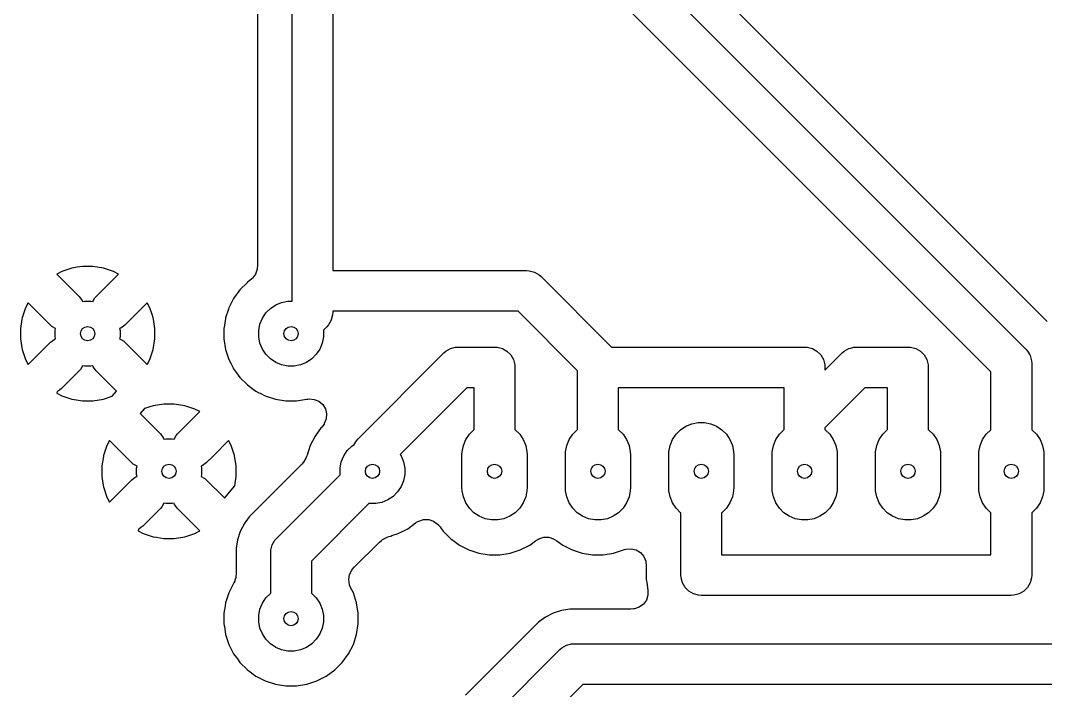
# Model space of a CAD drawing. Header units: millimetres. Extents: x 20 to 168, y -138 to -20.
# Drawn here: x 48.35 to 73.54, y -109.77 to -93.31 of the extents above; entities that cross this region are included whole.
import ezdxf

# ---------------------------------------------------------------- set-up
doc = ezdxf.new("R2010")
doc.units = ezdxf.units.MM
doc.layers.add('B.Cu', color=253, linetype='CONTINUOUS', true_color=0x83a598)
doc.layers.add('Edge.Cuts', color=40, linetype='CONTINUOUS', true_color=0xfabd2f)

msp = doc.modelspace()

# ---------------------------------------------------------------- linework, layer by layer
at = {"layer": 'B.Cu', "linetype": 'CONTINUOUS'}
for p, q in [((55.0246, -99.9508), (55.0246, -82.3)), ((56.0246, -82.3), (56.0246, -99.4508)), ((54.1741, -83.423309), (54.1741, -99.325217)), ((63.574853, -91.898147), (73.053553, -101.376847)), ((73.579791, -100.700295), (65.07503, -92.195534)), ((72.2, -101.937506), (63.014194, -92.7517)), ((49.366626, -99.470881), (49.241661, -99.534552)), ((49.613618, -99.390629), (49.366626, -99.470881)), ((49.741883, -99.370314), (49.613618, -99.390629)), ((49.870145, -99.35), (49.741883, -99.370314)), ((49.870148, -99.35), (49.870145, -99.35)), ((50.129852, -99.35), (49.870148, -99.35)), ((50.129855, -99.35), (50.129852, -99.35)), ((50.386377, -99.390629), (50.129855, -99.35)), ((50.386378, -99.390629), (50.386377, -99.390629)), ((50.386382, -99.39063), (50.386378, -99.390629)), ((50.63338, -99.470885), (50.386382, -99.39063)), ((50.758336, -99.534552), (50.63338, -99.470885)), ((54.164586, -99.41669), (54.12601, -99.535415)), ((54.169188, -99.387634), (54.164586, -99.41669)), ((54.1741, -99.325217), (54.169188, -99.387634)), ((56.0246, -99.4508), (60.7882, -99.4508)), ((60.7882, -99.4508), (60.853448, -99.455077)), ((60.853448, -99.455077), (60.853463, -99.455077)), ((60.853463, -99.455077), (60.979542, -99.48886)), ((60.979542, -99.48886), (61.092581, -99.554123)), ((49.241661, -99.534552), (49.241661, -99.534553)), ((49.241661, -99.534553), (49.790643, -100.083535)), ((50.209345, -100.083546), (50.758337, -99.534554)), ((50.758337, -99.534553), (50.758336, -99.534552)), ((50.758337, -99.534554), (50.758337, -99.534553)), ((53.924768, -99.741071), (53.741069, -99.924769)), ((53.92638, -99.73975), (53.924768, -99.741071)), ((53.93127, -99.736346), (53.92638, -99.73975)), ((53.984223, -99.697873), (53.93127, -99.736346)), ((54.031831, -99.657212), (53.984223, -99.697873)), ((54.052634, -99.636409), (54.031831, -99.657212)), ((54.12601, -99.535415), (54.052634, -99.636408)), ((54.052634, -99.636408), (54.052634, -99.636409)), ((61.092581, -99.554123), (61.092596, -99.554138)), ((61.092596, -99.554138), (61.141753, -99.597247)), ((61.141753, -99.597247), (62.872807, -101.3283)), ((53.741069, -99.924769), (53.588365, -100.134948)), ((55.0246, -100.203852), (55.0246, -99.9508)), ((48.534552, -100.241661), (48.470881, -100.366626)), ((48.534553, -100.241661), (48.534552, -100.241661)), ((49.08354, -100.790648), (48.534553, -100.241661)), ((49.790643, -100.083535), (49.864017, -100.184526)), ((49.864017, -100.184526), (49.87341, -100.213434)), ((49.87341, -100.213434), (49.921586, -100.203852)), ((49.921586, -100.203852), (50.078414, -100.203852)), ((50.078414, -100.203852), (50.125805, -100.213278)), ((50.125805, -100.213278), (50.174947, -100.122771)), ((50.174947, -100.122771), (50.209345, -100.083546)), ((51.465445, -100.241661), (51.093485, -100.613622)), ((51.529113, -100.366617), (51.465445, -100.241661)), ((53.588365, -100.134948), (53.470424, -100.366419)), ((54.622883, -100.294463), (54.767772, -100.234448)), ((54.767772, -100.234448), (54.921586, -100.203852)), ((54.921586, -100.203852), (55.0246, -100.203852)), ((48.470881, -100.366626), (48.390629, -100.613618)), ((51.583292, -100.533364), (51.529113, -100.366617)), ((53.458993, -100.401598), (53.39014, -100.613502)), ((53.470421, -100.366427), (53.458993, -100.401598)), ((53.470422, -100.366424), (53.470421, -100.366427)), ((53.470424, -100.366419), (53.470422, -100.366422)), ((53.470422, -100.366422), (53.470422, -100.366424)), ((54.294463, -100.622883), (54.381592, -100.492485)), ((54.381592, -100.492485), (54.492485, -100.381592)), ((54.492485, -100.381592), (54.622883, -100.294463)), ((56.0246, -100.4754), (56.020323, -100.540647)), ((60.581094, -100.4508), (56.0246, -100.4508)), ((56.0246, -100.4508), (56.0246, -100.4754)), ((62.04, -101.909706), (60.581094, -100.4508)), ((48.385215, -100.647804), (48.35, -100.870144)), ((48.390629, -100.613618), (48.385215, -100.647804)), ((51.093485, -100.613622), (50.916467, -100.79064)), ((51.60937, -100.613621), (51.583292, -100.533364)), ((51.614784, -100.647804), (51.60937, -100.613621)), ((51.65, -100.870144), (51.614784, -100.647804)), ((53.38796, -100.627268), (53.360889, -100.798195)), ((53.390137, -100.613514), (53.38796, -100.627266)), ((53.38796, -100.627266), (53.38796, -100.627268)), ((53.39014, -100.613502), (53.390137, -100.613514)), ((54.234448, -100.767772), (54.294463, -100.622883)), ((55.98654, -100.666742), (55.921277, -100.779781)), ((55.988206, -100.660525), (55.98654, -100.666742)), ((56.020323, -100.540663), (55.988206, -100.660525)), ((56.020323, -100.540647), (56.020323, -100.540663)), ((48.35, -100.870144), (48.35, -101.129855)), ((49.122762, -100.825045), (49.08354, -100.790648)), ((49.213278, -100.874195), (49.122762, -100.825045)), ((49.203852, -100.921586), (49.213278, -100.874195)), ((49.203852, -101.078414), (49.203852, -100.921586)), ((50.815473, -100.864016), (50.786564, -100.873408)), ((50.786564, -100.873408), (50.796148, -100.921586)), ((50.796148, -100.921586), (50.796148, -101.078414)), ((50.916467, -100.79064), (50.815473, -100.864016)), ((51.65, -101.129855), (51.65, -100.870144)), ((53.360889, -100.798196), (53.3495, -100.870105)), ((53.3495, -100.870105), (53.3495, -101.129896)), ((53.360889, -100.798195), (53.360889, -100.798196)), ((54.203852, -100.921586), (54.234448, -100.767772)), ((54.203852, -101.078414), (54.203852, -100.921586)), ((55.878153, -100.828954), (55.794384, -100.912722)), ((55.794384, -100.912722), (55.796148, -100.921586)), ((55.796148, -100.921586), (55.796148, -101.078414)), ((55.921268, -100.779789), (55.878153, -100.828954)), ((55.921277, -100.779781), (55.921268, -100.779789)), ((48.35, -101.129855), (48.385215, -101.352195)), ((48.534554, -101.758337), (49.083538, -101.209353)), ((49.083538, -101.209353), (49.133255, -101.173231)), ((49.133255, -101.173231), (49.18272, -101.136908)), ((49.18272, -101.136908), (49.183695, -101.136585)), ((49.183695, -101.136585), (49.184526, -101.135982)), ((49.184526, -101.135982), (49.213434, -101.126588)), ((49.213434, -101.126588), (49.203852, -101.078414)), ((50.796148, -101.078414), (50.78672, -101.125806)), ((50.78672, -101.125806), (50.877225, -101.174946)), ((50.877225, -101.174946), (50.916458, -101.209351)), ((50.916458, -101.209351), (51.465444, -101.758337)), ((51.60937, -101.386377), (51.65, -101.129855)), ((53.3495, -101.129896), (53.390138, -101.38649)), ((54.234448, -101.232228), (54.203852, -101.078414)), ((54.294463, -101.377117), (54.234448, -101.232228)), ((55.765552, -101.232228), (55.705537, -101.377117)), ((55.796148, -101.078414), (55.765552, -101.232228)), ((48.385215, -101.352195), (48.39063, -101.386382)), ((48.39063, -101.386382), (48.470885, -101.633379)), ((51.529114, -101.633379), (51.60937, -101.386377)), ((53.390138, -101.38649), (53.470422, -101.633576)), ((54.381592, -101.507515), (54.294463, -101.377117)), ((54.492485, -101.618408), (54.381592, -101.507515)), ((55.618408, -101.507515), (55.507515, -101.618408)), ((55.705537, -101.377117), (55.618408, -101.507515)), ((56.646447, -103.583447), (58.755147, -101.474747)), ((58.755147, -101.474747), (58.80431, -101.431631)), ((58.80431, -101.431631), (58.804319, -101.431623)), ((58.804319, -101.431623), (58.917358, -101.36636)), ((58.917358, -101.36636), (59.043437, -101.332577)), ((59.043437, -101.332577), (59.043452, -101.332577)), ((59.043452, -101.332577), (59.1087, -101.3283)), ((59.1087, -101.3283), (60, -101.3283)), ((60, -101.3283), (60.065263, -101.332578)), ((60.065263, -101.332578), (60.191342, -101.36636)), ((60.191342, -101.36636), (60.304381, -101.431623)), ((60.304381, -101.431623), (60.396677, -101.523919)), ((62.872807, -101.3283), (67.62, -101.3283)), ((67.62, -101.3283), (67.685263, -101.332578)), ((67.685263, -101.332578), (67.811342, -101.36636)), ((67.811342, -101.36636), (67.924381, -101.431623)), ((67.924381, -101.431623), (68.016677, -101.523919)), ((68.12, -101.896993), (68.542247, -101.474746)), ((68.542247, -101.474746), (68.591411, -101.43163)), ((68.591411, -101.43163), (68.591419, -101.431623)), ((68.591419, -101.431623), (68.704458, -101.36636)), ((68.704458, -101.36636), (68.752255, -101.353553)), ((68.752255, -101.353553), (68.830537, -101.332577)), ((68.830537, -101.332577), (68.830552, -101.332577)), ((68.830552, -101.332577), (68.8958, -101.3283)), ((68.8958, -101.3283), (70.16, -101.3283)), ((70.16, -101.3283), (70.225263, -101.332578)), ((70.225263, -101.332578), (70.351342, -101.36636)), ((70.351342, -101.36636), (70.464381, -101.431623)), ((70.464381, -101.431623), (70.556677, -101.523919)), ((73.053553, -101.376847), (73.096668, -101.42601)), ((73.096668, -101.42601), (73.096677, -101.426019)), ((73.096677, -101.426019), (73.1532, -101.52392)), ((48.470885, -101.633379), (48.470886, -101.633382)), ((48.470886, -101.633382), (48.534553, -101.758337)), ((48.534553, -101.758337), (48.534554, -101.758337)), ((51.465444, -101.758337), (51.465445, -101.758337)), ((51.465445, -101.758337), (51.529112, -101.633384)), ((51.529112, -101.633384), (51.529114, -101.633379)), ((53.470422, -101.633576), (53.523823, -101.73838)), ((53.523823, -101.73838), (53.575226, -101.839263)), ((54.622883, -101.705537), (54.492485, -101.618408)), ((54.767772, -101.765552), (54.622883, -101.705537)), ((54.921586, -101.796148), (54.767772, -101.765552)), ((55.232228, -101.765552), (55.078414, -101.796148)), ((55.377117, -101.705537), (55.232228, -101.765552)), ((55.507515, -101.618408), (55.377117, -101.705537)), ((60.396677, -101.523919), (60.46194, -101.636958)), ((60.46194, -101.636958), (60.495722, -101.763037)), ((60.495722, -101.763037), (60.5, -101.8283)), ((68.016677, -101.523919), (68.08194, -101.636958)), ((68.08194, -101.636958), (68.115722, -101.763037)), ((68.115722, -101.763037), (68.12, -101.8283)), ((70.556677, -101.523919), (70.62194, -101.636958)), ((70.62194, -101.636958), (70.655722, -101.763037)), ((70.655722, -101.763037), (70.66, -101.8283)), ((73.1532, -101.52392), (73.16194, -101.539058)), ((73.16194, -101.539058), (73.195723, -101.665137)), ((73.195723, -101.665137), (73.195723, -101.665152)), ((73.195723, -101.665152), (73.2, -101.7304)), ((73.2, -101.7304), (73.2, -103.35657)), ((49.790641, -101.916464), (49.358522, -102.348583)), ((49.825046, -101.877234), (49.790641, -101.916464)), ((49.874193, -101.78672), (49.825046, -101.877234)), ((49.921586, -101.796148), (49.874193, -101.78672)), ((50.078414, -101.796148), (49.921586, -101.796148)), ((50.12659, -101.786564), (50.078414, -101.796148)), ((50.135983, -101.815473), (50.12659, -101.786564)), ((50.209356, -101.916463), (50.135983, -101.815473)), ((50.709196, -102.416303), (50.209356, -101.916463)), ((53.575226, -101.839263), (53.575227, -101.839264)), ((53.575227, -101.839264), (53.575226, -101.839264)), ((53.575226, -101.839264), (53.588362, -101.865046)), ((53.588362, -101.865046), (53.588364, -101.865049)), ((53.588364, -101.865049), (53.660047, -101.963712)), ((53.660047, -101.963712), (53.741069, -102.075229)), ((55.078414, -101.796148), (54.921586, -101.796148)), ((60.5, -101.8283), (60.5, -103.35657)), ((62.04, -103.35657), (62.04, -101.909706)), ((68.12, -101.8283), (68.12, -101.896993)), ((70.66, -101.8283), (70.66, -103.35657)), ((72.2, -103.35657), (72.2, -101.937506)), ((53.741069, -102.075229), (53.924771, -102.258931)), ((53.924771, -102.258931), (54.077837, -102.37014)), ((49.251641, -102.423871), (49.24166, -102.465444)), ((49.24166, -102.465444), (49.241661, -102.465444)), ((49.241661, -102.465445), (49.24166, -102.465445)), ((49.24166, -102.465445), (49.366617, -102.529113)), ((49.241661, -102.465444), (49.241661, -102.465445)), ((49.257532, -102.421957), (49.251641, -102.423871)), ((49.258362, -102.421353), (49.257532, -102.421957)), ((49.259338, -102.421031), (49.258362, -102.421353)), ((49.308802, -102.384707), (49.259338, -102.421031)), ((49.358522, -102.348583), (49.308802, -102.384707)), ((50.602964, -102.538996), (50.709196, -102.416303)), ((54.077837, -102.37014), (54.134949, -102.411634)), ((54.134949, -102.411634), (54.211072, -102.450421)), ((54.211072, -102.450421), (54.240558, -102.465445)), ((54.240558, -102.465445), (54.366426, -102.529578)), ((59.315806, -102.3283), (57.679776, -103.964329)), ((59.5, -102.3283), (59.315806, -102.3283)), ((59.5, -103.35657), (59.5, -102.3283)), ((67.12, -102.3283), (63.04, -102.3283)), ((63.04, -102.3283), (63.04, -103.35657)), ((67.12, -103.1041), (67.12, -102.3283)), ((69.102907, -102.3283), (68.12, -103.311206)), ((69.66, -102.3283), (69.102907, -102.3283)), ((69.66, -103.35657), (69.66, -102.3283)), ((49.366617, -102.529113), (49.487419, -102.568364)), ((49.487419, -102.568364), (49.613621, -102.60937)), ((49.613621, -102.60937), (49.724493, -102.62693)), ((49.724493, -102.62693), (49.870142, -102.649999)), ((49.870142, -102.649999), (49.870144, -102.65)), ((49.870144, -102.65), (50.129855, -102.65)), ((50.129855, -102.65), (50.129857, -102.65)), ((50.129857, -102.649999), (50.386377, -102.60937)), ((50.129857, -102.65), (50.129857, -102.649999)), ((50.386377, -102.60937), (50.602964, -102.538996)), ((51.613617, -102.77063), (51.397032, -102.841002)), ((51.613618, -102.770629), (51.613617, -102.77063)), ((51.613621, -102.770629), (51.613618, -102.770629)), ((51.870145, -102.73), (51.613621, -102.770629)), ((51.870148, -102.73), (51.870145, -102.73)), ((52.129852, -102.73), (51.870148, -102.73)), ((52.129855, -102.73), (52.129852, -102.73)), ((52.386377, -102.770629), (52.129855, -102.73)), ((52.386378, -102.770629), (52.386377, -102.770629)), ((52.386382, -102.77063), (52.386378, -102.770629)), ((52.63338, -102.850885), (52.386382, -102.77063)), ((54.366426, -102.529578), (54.366427, -102.529579)), ((54.366427, -102.529579), (54.613499, -102.609858)), ((54.613499, -102.609858), (54.613502, -102.609858)), ((54.613502, -102.609858), (54.613507, -102.60986)), ((54.613507, -102.60986), (54.870103, -102.6505)), ((54.870103, -102.6505), (54.870106, -102.6505)), ((54.870106, -102.6505), (55.129894, -102.6505)), ((55.129894, -102.6505), (55.129897, -102.6505)), ((55.129897, -102.6505), (55.381972, -102.610576)), ((55.381972, -102.610576), (55.413035, -102.6069)), ((55.413035, -102.6069), (55.444504, -102.604423)), ((55.444504, -102.604423), (55.568947, -102.614218)), ((55.568947, -102.614218), (55.684279, -102.661991)), ((55.684279, -102.661991), (55.779204, -102.743065)), ((55.779204, -102.743065), (55.84443, -102.849504)), ((51.397031, -102.841002), (51.290802, -102.963693)), ((51.290802, -102.963693), (51.290802, -102.963694)), ((51.290802, -102.963694), (51.790643, -103.463535)), ((51.397032, -102.841002), (51.397031, -102.841002)), ((52.209345, -103.463546), (52.758337, -102.914554)), ((52.758336, -102.914552), (52.63338, -102.850885)), ((52.758337, -102.914553), (52.758336, -102.914552)), ((52.758337, -102.914554), (52.758337, -102.914553)), ((55.84443, -102.849504), (55.873571, -102.97089)), ((55.873571, -102.97089), (55.863776, -103.095339)), ((55.81036, -103.219881), (55.752302, -103.293536)), ((55.816012, -103.210657), (55.81036, -103.219881)), ((55.863776, -103.095339), (55.816012, -103.210657)), ((64.572485, -103.361592), (64.702883, -103.274463)), ((64.702883, -103.274463), (64.847772, -103.214448)), ((64.847772, -103.214448), (65.001586, -103.183852)), ((65.001586, -103.183852), (65.158414, -103.183852)), ((65.158414, -103.183852), (65.312228, -103.214448)), ((65.312228, -103.214448), (65.457117, -103.274463)), ((65.457117, -103.274463), (65.587515, -103.361592)), ((67.12, -103.35657), (67.12, -103.1041)), ((51.790643, -103.463535), (51.864017, -103.564526)), ((52.125805, -103.593278), (52.174947, -103.502771)), ((52.174947, -103.502771), (52.209345, -103.463546)), ((55.587726, -103.516203), (55.47042, -103.746427)), ((55.588324, -103.515017), (55.587726, -103.516203)), ((55.588368, -103.514944), (55.588324, -103.515017)), ((55.741061, -103.304778), (55.588368, -103.514944)), ((55.741068, -103.30477), (55.741061, -103.304778)), ((55.752302, -103.293536), (55.741068, -103.30477)), ((59.294463, -103.602883), (59.381592, -103.472485)), ((59.381592, -103.472485), (59.492485, -103.361592)), ((59.492485, -103.361592), (59.5, -103.35657)), ((60.5, -103.35657), (60.507515, -103.361592)), ((60.507515, -103.361592), (60.618408, -103.472485)), ((60.618408, -103.472485), (60.705537, -103.602883)), ((61.834463, -103.602883), (61.921592, -103.472485)), ((61.921592, -103.472485), (62.032485, -103.361592)), ((62.032485, -103.361592), (62.04, -103.35657)), ((63.04, -103.35657), (63.047515, -103.361592)), ((63.047515, -103.361592), (63.158408, -103.472485)), ((63.158408, -103.472485), (63.245537, -103.602883)), ((64.374463, -103.602883), (64.461592, -103.472485)), ((64.461592, -103.472485), (64.572485, -103.361592)), ((65.587515, -103.361592), (65.698408, -103.472485)), ((65.698408, -103.472485), (65.785537, -103.602883)), ((66.914463, -103.602883), (67.001592, -103.472485)), ((67.001592, -103.472485), (67.112485, -103.361592)), ((67.112485, -103.361592), (67.12, -103.35657)), ((68.12, -103.311206), (68.12, -103.35657)), ((68.12, -103.35657), (68.127515, -103.361592)), ((68.127515, -103.361592), (68.238408, -103.472485)), ((68.238408, -103.472485), (68.325537, -103.602883)), ((69.454463, -103.602883), (69.541592, -103.472485)), ((69.541592, -103.472485), (69.652485, -103.361592)), ((69.652485, -103.361592), (69.66, -103.35657)), ((70.66, -103.35657), (70.667515, -103.361592)), ((70.667515, -103.361592), (70.778408, -103.472485)), ((70.778408, -103.472485), (70.865537, -103.602883)), ((71.994463, -103.602883), (72.081592, -103.472485)), ((72.081592, -103.472485), (72.192485, -103.361592)), ((72.192485, -103.361592), (72.2, -103.35657)), ((73.2, -103.35657), (73.207515, -103.361592)), ((73.207515, -103.361592), (73.318408, -103.472485)), ((73.318408, -103.472485), (73.405537, -103.602883)), ((50.470881, -103.746626), (50.390629, -103.993618)), ((50.534552, -103.621661), (50.470881, -103.746626)), ((50.534553, -103.621661), (50.534552, -103.621661)), ((51.08354, -104.170648), (50.534553, -103.621661)), ((51.864017, -103.564526), (51.87341, -103.593434)), ((51.87341, -103.593434), (51.921586, -103.583852)), ((51.921586, -103.583852), (52.078414, -103.583852)), ((52.078414, -103.583852), (52.125805, -103.593278)), ((53.465445, -103.621661), (53.089234, -103.997873)), ((53.529113, -103.746617), (53.465445, -103.621661)), ((53.60937, -103.993622), (53.529113, -103.746617)), ((55.470413, -103.746448), (55.392217, -103.987107)), ((55.47042, -103.746427), (55.470413, -103.746448)), ((56.381592, -103.872485), (56.492485, -103.761592)), ((56.492485, -103.761592), (56.551706, -103.722021)), ((56.551706, -103.722021), (56.603323, -103.632619)), ((56.603323, -103.632619), (56.603338, -103.632603)), ((56.603338, -103.632603), (56.646447, -103.583447)), ((59.203852, -103.901586), (59.234448, -103.747772)), ((59.234448, -103.747772), (59.294463, -103.602883)), ((60.705537, -103.602883), (60.765552, -103.747772)), ((60.765552, -103.747772), (60.796148, -103.901586)), ((61.743852, -103.901586), (61.774448, -103.747772)), ((61.774448, -103.747772), (61.834463, -103.602883)), ((63.245537, -103.602883), (63.305552, -103.747772)), ((63.305552, -103.747772), (63.336148, -103.901586)), ((64.283852, -103.901586), (64.314448, -103.747772)), ((64.314448, -103.747772), (64.374463, -103.602883)), ((65.785537, -103.602883), (65.845552, -103.747772)), ((65.845552, -103.747772), (65.876148, -103.901586)), ((66.823852, -103.901586), (66.854448, -103.747772)), ((66.854448, -103.747772), (66.914463, -103.602883)), ((68.325537, -103.602883), (68.385552, -103.747772)), ((68.385552, -103.747772), (68.416148, -103.901586)), ((69.363852, -103.901586), (69.394448, -103.747772)), ((69.394448, -103.747772), (69.454463, -103.602883)), ((70.865537, -103.602883), (70.925552, -103.747772)), ((70.925552, -103.747772), (70.956148, -103.901586)), ((71.903852, -103.901586), (71.934448, -103.747772)), ((71.934448, -103.747772), (71.994463, -103.602883)), ((73.405537, -103.602883), (73.465552, -103.747772)), ((73.465552, -103.747772), (73.496148, -103.901586)), ((50.387003, -104.016512), (50.35, -104.250144)), ((50.390629, -103.993618), (50.387003, -104.016512)), ((53.089234, -103.997873), (52.916467, -104.17064)), ((53.65, -104.250144), (53.60937, -103.993622)), ((55.381368, -104.016512), (55.362433, -104.06222)), ((55.392217, -103.987107), (55.381368, -104.016512)), ((56.234448, -104.147772), (56.294463, -104.002883)), ((56.294463, -104.002883), (56.381592, -103.872485)), ((57.679776, -103.964329), (57.705537, -104.002883)), ((57.705537, -104.002883), (57.765552, -104.147772)), ((59.2, -103.98), (59.203852, -103.901586)), ((59.2, -104.78), (59.2, -103.98)), ((60.796148, -103.901586), (60.8, -103.98)), ((60.8, -103.98), (60.8, -104.78)), ((61.74, -103.98), (61.743852, -103.901586)), ((61.74, -104.78), (61.74, -103.98)), ((63.336148, -103.901586), (63.34, -103.98)), ((63.34, -103.98), (63.34, -104.78)), ((64.28, -103.98), (64.283852, -103.901586)), ((64.28, -104.78), (64.28, -103.98)), ((65.876148, -103.901586), (65.88, -103.98)), ((65.88, -103.98), (65.88, -104.78)), ((66.82, -103.98), (66.823852, -103.901586)), ((66.82, -104.78), (66.82, -103.98)), ((68.416148, -103.901586), (68.42, -103.98)), ((68.42, -103.98), (68.42, -104.78)), ((69.36, -103.98), (69.363852, -103.901586)), ((69.36, -104.78), (69.36, -103.98)), ((70.956148, -103.901586), (70.96, -103.98)), ((70.96, -103.98), (70.96, -104.78)), ((71.9, -103.98), (71.903852, -103.901586)), ((71.9, -104.78), (71.9, -103.98)), ((73.496148, -103.901586), (73.5, -103.98)), ((73.5, -103.98), (73.5, -104.78)), ((50.35, -104.250144), (50.35, -104.509855)), ((51.122762, -104.205045), (51.08354, -104.170648)), ((51.213278, -104.254195), (51.122762, -104.205045)), ((51.203852, -104.301586), (51.213278, -104.254195)), ((52.815473, -104.244016), (52.786564, -104.253408)), ((52.786564, -104.253408), (52.796148, -104.301586)), ((52.916467, -104.17064), (52.815473, -104.244016)), ((53.65, -104.509855), (53.65, -104.250144)), ((55.266617, -104.203485), (54.270337, -105.199765)), ((55.297822, -104.168369), (55.266617, -104.203485)), ((55.307152, -104.156534), (55.297822, -104.168369)), ((55.362433, -104.06222), (55.307152, -104.156534)), ((56.203852, -104.301586), (56.234448, -104.147772)), ((57.765552, -104.147772), (57.796148, -104.301586)), ((50.35, -104.509855), (50.385215, -104.732195)), ((51.133255, -104.553231), (51.18272, -104.516908)), ((51.18272, -104.516908), (51.183695, -104.516585)), ((51.183695, -104.516585), (51.184526, -104.515982)), ((51.184526, -104.515982), (51.213434, -104.506588)), ((51.203852, -104.458414), (51.203852, -104.301586)), ((51.213434, -104.506588), (51.203852, -104.458414)), ((52.796148, -104.458414), (52.78672, -104.505806)), ((52.78672, -104.505806), (52.877225, -104.554946)), ((52.796148, -104.301586), (52.796148, -104.458414)), ((53.613318, -104.741451), (53.65, -104.509855)), ((54.646447, -106.026447), (56.205615, -104.467278)), ((56.203852, -104.458414), (56.203852, -104.301586)), ((56.205615, -104.467278), (56.203852, -104.458414)), ((57.796148, -104.458414), (57.765552, -104.612228)), ((57.796148, -104.301586), (57.796148, -104.458414)), ((50.385215, -104.732195), (50.39063, -104.766382)), ((50.39063, -104.766382), (50.470885, -105.01338)), ((50.534554, -105.138337), (51.083538, -104.589353)), ((51.083538, -104.589353), (51.133255, -104.553231)), ((52.877225, -104.554946), (52.916467, -104.58936)), ((52.916467, -104.58936), (53.353304, -105.026198)), ((53.365141, -105.038034), (53.613318, -104.741451)), ((57.705537, -104.757117), (57.618408, -104.887515)), ((57.765552, -104.612228), (57.705537, -104.757117)), ((59.203852, -104.858414), (59.2, -104.78)), ((60.8, -104.78), (60.796148, -104.858414)), ((61.743852, -104.858414), (61.74, -104.78)), ((63.34, -104.78), (63.336148, -104.858414)), ((64.283852, -104.858414), (64.28, -104.78)), ((65.88, -104.78), (65.876148, -104.858414)), ((66.823852, -104.858414), (66.82, -104.78)), ((68.42, -104.78), (68.416148, -104.858414)), ((69.363852, -104.858414), (69.36, -104.78)), ((70.96, -104.78), (70.956148, -104.858414)), ((71.903852, -104.858414), (71.9, -104.78)), ((73.5, -104.78), (73.496148, -104.858414)), ((50.470885, -105.01338), (50.470886, -105.013382)), ((50.470886, -105.013382), (50.534553, -105.138337)), ((53.353304, -105.026198), (53.353304, -105.026197)), ((53.353304, -105.026197), (53.365141, -105.038034)), ((57.507515, -104.998408), (57.377117, -105.085537)), ((57.618408, -104.887515), (57.507515, -104.998408)), ((59.234448, -105.012228), (59.203852, -104.858414)), ((59.294463, -105.157117), (59.234448, -105.012228)), ((60.765552, -105.012228), (60.705537, -105.157117)), ((60.796148, -104.858414), (60.765552, -105.012228)), ((61.774448, -105.012228), (61.743852, -104.858414)), ((61.834463, -105.157117), (61.774448, -105.012228)), ((63.305552, -105.012228), (63.245537, -105.157117)), ((63.336148, -104.858414), (63.305552, -105.012228)), ((64.314448, -105.012228), (64.283852, -104.858414)), ((64.374463, -105.157117), (64.314448, -105.012228)), ((65.845552, -105.012228), (65.785537, -105.157117)), ((65.876148, -104.858414), (65.845552, -105.012228)), ((66.854448, -105.012228), (66.823852, -104.858414)), ((66.914463, -105.157117), (66.854448, -105.012228)), ((68.385552, -105.012228), (68.325537, -105.157117)), ((68.416148, -104.858414), (68.385552, -105.012228)), ((69.394448, -105.012228), (69.363852, -104.858414)), ((69.454463, -105.157117), (69.394448, -105.012228)), ((70.925552, -105.012228), (70.865537, -105.157117)), ((70.956148, -104.858414), (70.925552, -105.012228)), ((71.934448, -105.012228), (71.903852, -104.858414)), ((71.994463, -105.157117), (71.934448, -105.012228)), ((73.465552, -105.012228), (73.405537, -105.157117)), ((73.496148, -104.858414), (73.465552, -105.012228)), ((50.534553, -105.138337), (50.534554, -105.138337)), ((51.825046, -105.257234), (51.790641, -105.296464)), ((51.874193, -105.16672), (51.825046, -105.257234)), ((51.921586, -105.176148), (51.874193, -105.16672)), ((52.078414, -105.176148), (51.921586, -105.176148)), ((52.12659, -105.166564), (52.078414, -105.176148)), ((52.135983, -105.195473), (52.12659, -105.166564)), ((52.209356, -105.296463), (52.135983, -105.195473)), ((54.247728, -105.222374), (54.120211, -105.349893)), ((54.247755, -105.222345), (54.247728, -105.222374)), ((54.270321, -105.199781), (54.247755, -105.222345)), ((54.270326, -105.199777), (54.270321, -105.199781)), ((54.270327, -105.199776), (54.270326, -105.199777)), ((54.270337, -105.199765), (54.270327, -105.199776)), ((56.912721, -105.174384), (55.5, -106.587106)), ((56.921586, -105.176148), (56.912721, -105.174384)), ((57.078414, -105.176148), (56.921586, -105.176148)), ((57.232228, -105.145552), (57.078414, -105.176148)), ((57.377117, -105.085537), (57.232228, -105.145552)), ((59.381592, -105.287515), (59.294463, -105.157117)), ((59.492485, -105.398408), (59.381592, -105.287515)), ((60.618408, -105.287515), (60.507515, -105.398408)), ((60.705537, -105.157117), (60.618408, -105.287515)), ((61.921592, -105.287515), (61.834463, -105.157117)), ((62.032485, -105.398408), (61.921592, -105.287515)), ((63.158408, -105.287515), (63.047515, -105.398408)), ((63.245537, -105.157117), (63.158408, -105.287515)), ((64.461592, -105.287515), (64.374463, -105.157117)), ((64.572485, -105.398408), (64.461592, -105.287515)), ((65.698408, -105.287515), (65.587515, -105.398408)), ((65.785537, -105.157117), (65.698408, -105.287515)), ((67.001592, -105.287515), (66.914463, -105.157117)), ((67.112485, -105.398408), (67.001592, -105.287515)), ((68.238408, -105.287515), (68.127515, -105.398408)), ((68.325537, -105.157117), (68.238408, -105.287515)), ((69.541592, -105.287515), (69.454463, -105.157117)), ((69.652485, -105.398408), (69.541592, -105.287515)), ((70.778408, -105.287515), (70.667515, -105.398408)), ((70.865537, -105.157117), (70.778408, -105.287515)), ((72.081592, -105.287515), (71.994463, -105.157117)), ((72.192485, -105.398408), (72.081592, -105.287515)), ((73.318408, -105.287515), (73.207515, -105.398408)), ((73.405537, -105.157117), (73.318408, -105.287515)), ((51.790641, -105.296464), (51.358522, -105.728583)), ((52.758337, -105.845444), (52.209356, -105.296463)), ((53.969896, -105.500208), (53.844949, -105.672184)), ((54.120208, -105.349896), (53.969896, -105.500208)), ((54.120211, -105.349893), (54.120208, -105.349896)), ((59.622883, -105.485537), (59.492485, -105.398408)), ((59.767772, -105.545552), (59.622883, -105.485537)), ((59.921586, -105.576148), (59.767772, -105.545552)), ((60.232228, -105.545552), (60.078414, -105.576148)), ((60.377117, -105.485537), (60.232228, -105.545552)), ((60.507515, -105.398408), (60.377117, -105.485537)), ((62.162883, -105.485537), (62.032485, -105.398408)), ((62.307772, -105.545552), (62.162883, -105.485537)), ((62.461586, -105.576148), (62.307772, -105.545552)), ((62.772228, -105.545552), (62.618414, -105.576148)), ((62.917117, -105.485537), (62.772228, -105.545552)), ((63.047515, -105.398408), (62.917117, -105.485537)), ((64.58, -105.403429), (64.572485, -105.398408)), ((64.58, -106.9317), (64.58, -105.403429)), ((65.587515, -105.398408), (65.58, -105.403429)), ((65.58, -105.403429), (65.58, -106.4317)), ((67.242883, -105.485537), (67.112485, -105.398408)), ((67.387772, -105.545552), (67.242883, -105.485537)), ((67.541586, -105.576148), (67.387772, -105.545552)), ((67.852228, -105.545552), (67.698414, -105.576148)), ((67.997117, -105.485537), (67.852228, -105.545552)), ((68.127515, -105.398408), (67.997117, -105.485537)), ((69.782883, -105.485537), (69.652485, -105.398408)), ((69.927772, -105.545552), (69.782883, -105.485537)), ((70.081586, -105.576148), (69.927772, -105.545552)), ((70.392228, -105.545552), (70.238414, -105.576148)), ((70.537117, -105.485537), (70.392228, -105.545552)), ((70.667515, -105.398408), (70.537117, -105.485537)), ((72.2, -105.403429), (72.192485, -105.398408)), ((72.2, -106.4317), (72.2, -105.403429)), ((73.207515, -105.398408), (73.2, -105.403429)), ((73.2, -105.403429), (73.2, -106.9317)), ((51.308802, -105.764707), (51.259338, -105.801031)), ((51.358522, -105.728583), (51.308802, -105.764707)), ((53.803375, -105.753774), (53.748444, -105.861583)), ((53.803421, -105.753686), (53.803375, -105.753774)), ((53.84302, -105.675969), (53.803421, -105.753686)), ((53.844949, -105.672184), (53.84302, -105.675967)), ((53.84302, -105.675967), (53.84302, -105.675969)), ((57.633572, -105.909579), (57.865051, -105.791634)), ((57.865051, -105.791634), (58.059986, -105.650005)), ((58.059986, -105.650005), (58.113341, -105.617309)), ((58.113341, -105.617309), (58.137816, -105.604838)), ((58.137816, -105.604838), (58.256536, -105.566267)), ((58.256536, -105.566267), (58.381371, -105.566268)), ((58.381371, -105.566268), (58.500095, -105.604846)), ((58.500095, -105.604846), (58.601084, -105.678219)), ((58.601084, -105.678219), (58.620491, -105.697626)), ((58.620491, -105.697626), (58.62273, -105.700247)), ((58.62273, -105.700247), (58.624056, -105.701237)), ((58.624056, -105.701237), (58.626373, -105.704513)), ((58.626373, -105.704513), (58.661152, -105.745234)), ((58.661152, -105.745234), (58.688074, -105.782288)), ((58.688074, -105.782288), (58.741065, -105.855224)), ((60.078414, -105.576148), (59.921586, -105.576148)), ((62.618414, -105.576148), (62.461586, -105.576148)), ((67.698414, -105.576148), (67.541586, -105.576148)), ((70.238414, -105.576148), (70.081586, -105.576148)), ((51.251641, -105.803871), (51.24166, -105.845444)), ((51.24166, -105.845444), (51.241661, -105.845444)), ((51.241661, -105.845445), (51.24166, -105.845445)), ((51.24166, -105.845445), (51.366617, -105.909113)), ((51.241661, -105.845444), (51.241661, -105.845445)), ((51.257532, -105.801957), (51.251641, -105.803871)), ((51.258362, -105.801353), (51.257532, -105.801957)), ((51.259338, -105.801031), (51.258362, -105.801353)), ((51.366617, -105.909113), (51.51546, -105.957475)), ((51.51546, -105.957475), (51.613621, -105.98937)), ((51.613621, -105.98937), (51.693584, -106.002035)), ((51.693584, -106.002035), (51.870142, -106.029999)), ((51.870142, -106.029999), (51.870144, -106.03)), ((51.870144, -106.03), (52.129855, -106.03)), ((52.129855, -106.03), (52.129857, -106.03)), ((52.129857, -106.029999), (52.386377, -105.98937)), ((52.129857, -106.03), (52.129857, -106.029999)), ((52.386377, -105.98937), (52.633379, -105.909114)), ((52.633379, -105.909114), (52.633384, -105.909112)), ((52.633384, -105.909112), (52.758337, -105.845445)), ((52.758337, -105.845445), (52.758337, -105.845444)), ((53.748439, -105.861597), (53.682756, -106.063744)), ((53.748444, -105.861583), (53.748439, -105.861597)), ((54.603338, -106.075603), (54.646447, -106.026447)), ((57.249503, -106.0558), (57.345914, -106.004269)), ((57.345914, -106.004269), (57.360084, -105.999042)), ((57.360084, -105.999042), (57.405004, -105.985414)), ((57.405004, -105.985414), (57.445702, -105.97564)), ((57.445702, -105.97564), (57.448295, -105.974143)), ((57.448295, -105.974143), (57.474163, -105.961374)), ((57.474163, -105.961374), (57.633572, -105.909579)), ((58.741065, -105.855224), (58.741069, -105.855229)), ((58.741069, -105.855229), (58.741073, -105.855233)), ((58.741073, -105.855233), (58.741077, -105.855238)), ((58.741077, -105.855238), (58.843315, -105.957475)), ((58.843315, -105.957475), (58.924771, -106.038931)), ((58.924771, -106.038931), (59.004344, -106.096744)), ((61.063435, -106.053566), (61.088861, -106.040611)), ((61.088861, -106.040611), (61.207576, -106.002037)), ((61.207576, -106.002037), (61.332411, -106.002035)), ((61.332411, -106.002035), (61.451133, -106.040608)), ((61.451133, -106.040608), (61.476546, -106.053557)), ((53.650625, -106.266616), (53.6495, -106.273717)), ((53.6495, -106.273717), (53.6495, -106.891255)), ((53.682755, -106.063751), (53.650625, -106.266616)), ((53.682756, -106.063744), (53.682755, -106.063751)), ((54.504277, -106.314737), (54.53806, -106.188658)), ((54.53806, -106.188658), (54.603323, -106.075619)), ((54.603323, -106.075619), (54.603338, -106.075603)), ((56.552169, -106.737725), (57.170951, -106.118942)), ((57.170951, -106.118942), (57.218551, -106.078288)), ((57.218551, -106.078288), (57.249503, -106.0558)), ((59.004344, -106.096744), (59.134949, -106.191634)), ((59.134949, -106.191634), (59.305789, -106.278682)), ((59.305789, -106.278682), (59.366428, -106.309579)), ((60.633572, -106.309579), (60.865051, -106.191634)), ((60.865051, -106.191634), (61.010078, -106.086264)), ((61.010078, -106.086264), (61.063435, -106.053566)), ((61.476546, -106.053557), (61.529923, -106.086267)), ((61.529923, -106.086267), (61.674949, -106.191634)), ((61.674949, -106.191634), (61.845789, -106.278682)), ((61.845789, -106.278682), (61.906428, -106.309579)), ((63.197491, -106.303098), (63.233711, -106.294401)), ((63.233711, -106.294401), (63.358157, -106.284602)), ((63.358157, -106.284602), (63.479544, -106.313738)), ((54.5, -106.38), (54.504277, -106.314752)), ((54.5, -107.37657), (54.5, -106.38)), ((54.504277, -106.314752), (54.504277, -106.314737)), ((59.366428, -106.309579), (59.366427, -106.309579)), ((59.366427, -106.309579), (59.613499, -106.389858)), ((59.613499, -106.389858), (59.613502, -106.389858)), ((59.613502, -106.389858), (59.613507, -106.38986)), ((59.613507, -106.38986), (59.870103, -106.4305)), ((59.870103, -106.4305), (59.870106, -106.4305)), ((59.870106, -106.4305), (60.129894, -106.4305)), ((60.129894, -106.4305), (60.129897, -106.4305)), ((60.129897, -106.4305), (60.386493, -106.38986)), ((60.386493, -106.38986), (60.633572, -106.309579)), ((61.906428, -106.309579), (62.153507, -106.38986)), ((62.153507, -106.38986), (62.410103, -106.4305)), ((62.410103, -106.4305), (62.410106, -106.4305)), ((62.410106, -106.4305), (62.669894, -106.4305)), ((62.669894, -106.4305), (62.669897, -106.4305)), ((62.669897, -106.4305), (62.926493, -106.38986)), ((62.926493, -106.38986), (62.926498, -106.389858)), ((62.926498, -106.389858), (62.9265, -106.389858)), ((62.9265, -106.389858), (63.167362, -106.311597)), ((63.167362, -106.311597), (63.197491, -106.303098)), ((63.479544, -106.313738), (63.585986, -106.378959)), ((63.585986, -106.378959), (63.667064, -106.473881)), ((63.667064, -106.473881), (63.71484, -106.589205)), ((65.58, -106.4317), (72.2, -106.4317)), ((55.5, -106.587106), (55.5, -107.37657)), ((56.494753, -106.808397), (56.511519, -106.785321)), ((56.511519, -106.785321), (56.552169, -106.737725)), ((63.71484, -106.589205), (63.71847, -106.604321)), ((63.71847, -106.604321), (63.7295, -106.697489)), ((63.7295, -106.697489), (63.7295, -107.037988)), ((53.638604, -106.991448), (53.620145, -107.063582)), ((53.644587, -106.953674), (53.638604, -106.991448)), ((53.6495, -106.891255), (53.644587, -106.953674)), ((56.418555, -107.04291), (56.438086, -106.919612)), ((56.438081, -107.166208), (56.418555, -107.04291)), ((56.438086, -106.919612), (56.494753, -106.808397)), ((63.7295, -107.037988), (63.740651, -107.108395)), ((64.584278, -106.996963), (64.58, -106.9317)), ((64.61806, -107.123042), (64.584278, -106.996963)), ((73.195722, -106.996963), (73.16194, -107.123042)), ((73.2, -106.9317), (73.195722, -106.996963)), ((53.588363, -107.134953), (53.470422, -107.366424)), ((53.590703, -107.131136), (53.588363, -107.134953)), ((53.594449, -107.123009), (53.590703, -107.131136)), ((53.595483, -107.120981), (53.594449, -107.123009)), ((53.614218, -107.080128), (53.595403, -107.12094)), ((53.595403, -107.12094), (53.595483, -107.120981)), ((53.620145, -107.063582), (53.614218, -107.080128)), ((56.44689, -107.193321), (56.438081, -107.166208)), ((56.47085, -107.251167), (56.44689, -107.193321)), ((56.529579, -107.366428), (56.47085, -107.251167)), ((63.740651, -107.108395), (63.74065, -107.113627)), ((63.74065, -107.113627), (63.770141, -107.29979)), ((63.770141, -107.29979), (63.770144, -107.424624)), ((64.683323, -107.236081), (64.61806, -107.123042)), ((64.775619, -107.328377), (64.683323, -107.236081)), ((73.096677, -107.236081), (73.004381, -107.328377)), ((73.16194, -107.123042), (73.096677, -107.236081)), ((53.470421, -107.366427), (53.39014, -107.613505)), ((53.470422, -107.366424), (53.470421, -107.366427)), ((54.294463, -107.622883), (54.381592, -107.492485)), ((54.381592, -107.492485), (54.492485, -107.381592)), ((54.492485, -107.381592), (54.5, -107.37657)), ((55.5, -107.37657), (55.507515, -107.381592)), ((55.507515, -107.381592), (55.618408, -107.492485)), ((55.618408, -107.492485), (55.705537, -107.622883)), ((56.60986, -107.613507), (56.529579, -107.366428)), ((63.731571, -107.54335), (63.658198, -107.644345)), ((63.770144, -107.424624), (63.731571, -107.54335)), ((64.888658, -107.39364), (64.775619, -107.328377)), ((65.014737, -107.427422), (64.888658, -107.39364)), ((65.08, -107.4317), (65.014737, -107.427422)), ((72.7, -107.4317), (65.08, -107.4317)), ((72.765263, -107.427422), (72.7, -107.4317)), ((72.891342, -107.39364), (72.765263, -107.427422)), ((73.004381, -107.328377), (72.891342, -107.39364)), ((53.36397, -107.778736), (53.3495, -107.870104)), ((53.363971, -107.778731), (53.36397, -107.778736)), ((53.36982, -107.741805), (53.363971, -107.778731)), ((53.39014, -107.613505), (53.36982, -107.741805)), ((54.203852, -107.921586), (54.234448, -107.767772)), ((54.234448, -107.767772), (54.294463, -107.622883)), ((55.705537, -107.622883), (55.765552, -107.767772)), ((55.765552, -107.767772), (55.796148, -107.921586)), ((56.6505, -107.870103), (56.60986, -107.613507)), ((61.643242, -107.798557), (61.441087, -107.864242)), ((61.643248, -107.798555), (61.643242, -107.798557)), ((61.643283, -107.798549), (61.643248, -107.798555)), ((61.79774, -107.774086), (61.643283, -107.798549)), ((61.853213, -107.7653), (61.79774, -107.774086)), ((62.065786, -107.7653), (61.853213, -107.7653)), ((63.350281, -107.7653), (62.065786, -107.7653)), ((63.412701, -107.760386), (63.350281, -107.7653)), ((63.438486, -107.756302), (63.412701, -107.760386)), ((63.557206, -107.717724), (63.438486, -107.756302)), ((63.658198, -107.644345), (63.557206, -107.717724)), ((53.3495, -107.870104), (53.3495, -108.129899)), ((54.203852, -108.078414), (54.203852, -107.921586)), ((55.796148, -107.921586), (55.796148, -108.078414)), ((56.6505, -108.129897), (56.6505, -107.870103)), ((61.251687, -107.960745), (61.07971, -108.085693)), ((61.25169, -107.960744), (61.251687, -107.960745)), ((61.441087, -107.864242), (61.25169, -107.960744)), ((53.3495, -108.129899), (53.356002, -108.17095)), ((53.356002, -108.17095), (53.359518, -108.19315)), ((53.359518, -108.19315), (53.389449, -108.382134)), ((54.234448, -108.232228), (54.203852, -108.078414)), ((54.294463, -108.377117), (54.234448, -108.232228)), ((55.765552, -108.232228), (55.705537, -108.377117)), ((55.796148, -108.078414), (55.765552, -108.232228)), ((56.60986, -108.386493), (56.6505, -108.129897)), ((61.079705, -108.085697), (59.284915, -109.880485)), ((61.07971, -108.085693), (61.079705, -108.085697)), ((53.389449, -108.382134), (53.390141, -108.386498)), ((53.390141, -108.386498), (53.470422, -108.633576)), ((54.381592, -108.507515), (54.294463, -108.377117)), ((54.492485, -108.618408), (54.381592, -108.507515)), ((55.618408, -108.507515), (55.507515, -108.618408)), ((55.705537, -108.377117), (55.618408, -108.507515)), ((56.529579, -108.633572), (56.60986, -108.386493)), ((53.470422, -108.633576), (53.470425, -108.633581)), ((53.470425, -108.633581), (53.553929, -108.797468)), ((53.553929, -108.797468), (53.553933, -108.797473)), ((53.553933, -108.797473), (53.588365, -108.86505)), ((54.622883, -108.705537), (54.492485, -108.618408)), ((54.767772, -108.765552), (54.622883, -108.705537)), ((54.921586, -108.796148), (54.767772, -108.765552)), ((55.078414, -108.796148), (54.921586, -108.796148)), ((55.232228, -108.765552), (55.078414, -108.796148)), ((55.377117, -108.705537), (55.232228, -108.765552)), ((55.507515, -108.618408), (55.377117, -108.705537)), ((56.411634, -108.865051), (56.529579, -108.633572)), ((59.646447, -110.721747), (61.605946, -108.762247)), ((61.605946, -108.762247), (61.65511, -108.719131)), ((61.65511, -108.719131), (61.655119, -108.719123)), ((61.655119, -108.719123), (61.768158, -108.65386)), ((61.768158, -108.65386), (61.894237, -108.620077)), ((61.894237, -108.620077), (61.894252, -108.620077)), ((61.894252, -108.620077), (61.9595, -108.6158)), ((61.9595, -108.6158), (90.057094, -108.6158)), ((53.588365, -108.86505), (53.680528, -108.991902)), ((53.680528, -108.991902), (53.741069, -109.075229)), ((56.258931, -109.075229), (56.411634, -108.865051)), ((53.741069, -109.075229), (53.924771, -109.258931)), ((53.924771, -109.258931), (54.134949, -109.411634)), ((55.865051, -109.411634), (56.075229, -109.258931)), ((56.075229, -109.258931), (56.258931, -109.075229)), ((54.134949, -109.411634), (54.366428, -109.529579)), ((54.366428, -109.529579), (54.613507, -109.60986)), ((55.386493, -109.60986), (55.633572, -109.529579)), ((55.633572, -109.529579), (55.865051, -109.411634)), ((54.613507, -109.60986), (54.870103, -109.6505)), ((54.870103, -109.6505), (54.870106, -109.6505)), ((54.870106, -109.6505), (55.129894, -109.6505)), ((55.129894, -109.6505), (55.129897, -109.6505)), ((55.129897, -109.6505), (55.386493, -109.60986)), ((62.166607, -109.6158), (60.788785, -110.99362)), ((90.2642, -109.6158), (62.166607, -109.6158))]:
    msp.add_line(p, q, dxfattribs=at)
at = {"layer": 'B.Cu'}
for centre in [(50, -101), (50, -101), (55, -101), (55, -101), (52, -104.38), (52, -104.38), (57, -104.38), (57, -104.38), (60, -104.38), (60, -104.38), (62.54, -104.38), (62.54, -104.38), (65.08, -104.38), (65.08, -104.38), (67.62, -104.38), (67.62, -104.38), (70.16, -104.38), (70.16, -104.38), (72.7, -104.38), (72.7, -104.38), (55, -108), (55, -108)]:
    msp.add_circle(centre, 0.175, dxfattribs=at)
at = {"layer": 'Edge.Cuts'}
for centre in [(50, -101), (55, -101), (52, -104.38), (57, -104.38), (60, -104.38), (62.54, -104.38), (65.08, -104.38), (67.62, -104.38), (70.16, -104.38), (72.7, -104.38), (55, -108)]:
    msp.add_circle(centre, 0.175, dxfattribs=at)

doc.saveas('drawing.dxf')
